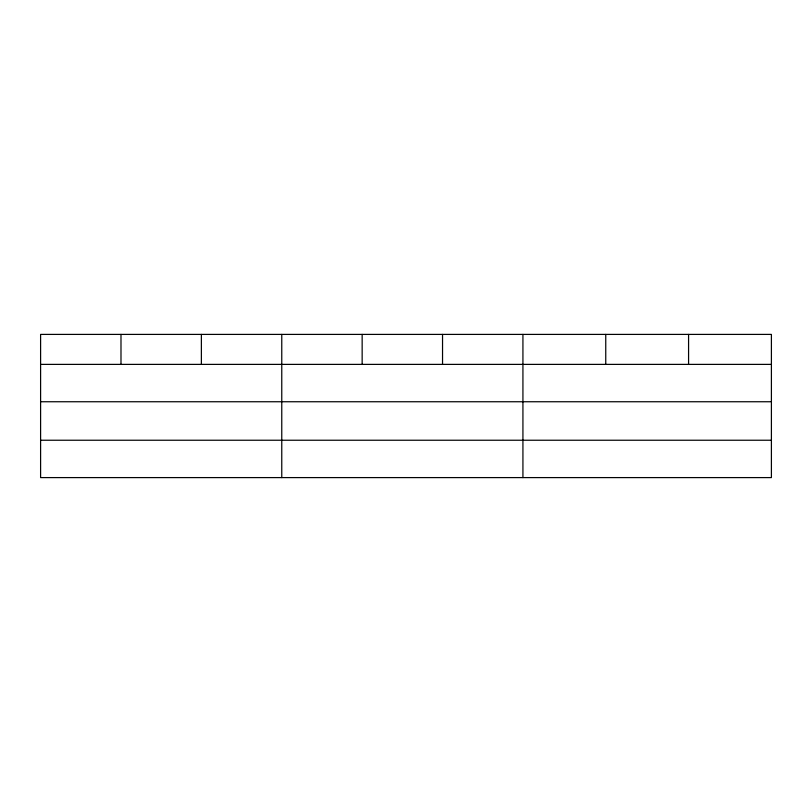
<?xml version="1.0" encoding="UTF-8"?>
<svg xmlns="http://www.w3.org/2000/svg" width="812" height="812" viewBox="0 0 812 812"><rect width="100%" height="100%" fill="white"/><g stroke="black" fill="none" stroke-linecap="round" stroke-linejoin="round"><path stroke-width="1.22" d="M771.4 401.747L771.4 334.402L40.6 334.402L40.6 477.598L771.4 477.598L771.4 401.747L40.6 401.747M40.6 364.385L771.4 364.385M40.6 440.236L771.4 440.236M688.576 334.402L688.576 364.385M605.752 334.402L605.752 364.385M522.928 334.402L522.928 477.598M442.54 334.402L442.54 364.385M362.152 334.402L362.152 364.385M281.764 334.402L281.764 477.598M201.376 334.402L201.376 364.385M120.988 334.402L120.988 364.385"/></g></svg>
